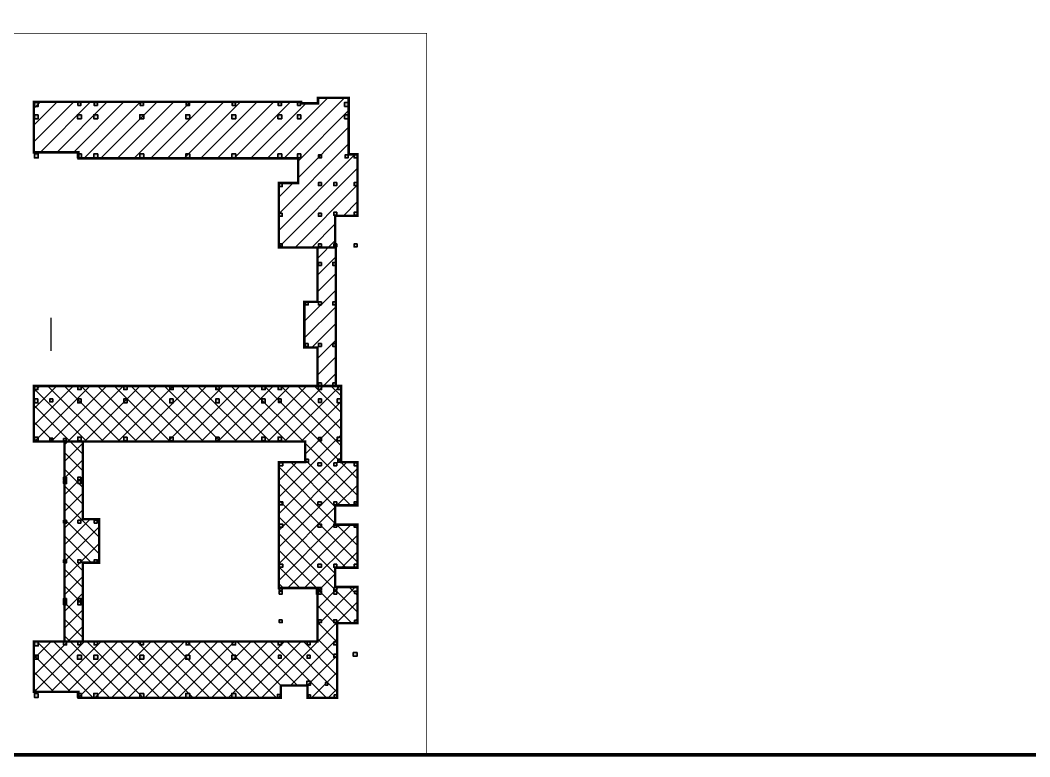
# Model space of a CAD drawing. Extents: x 196430 to 818205, y 904526 to 1974626.
# Drawn here: x 704785 to 745588, y 1619351 to 1649113 of the extents above; entities that cross this region are included whole.
import ezdxf

# ---------------------------------------------------------------- set-up
doc = ezdxf.new("R2010")
doc.units = 0
doc.header["$LTSCALE"] = 1000
doc.header["$MEASUREMENT"] = 0
for name, color, linetype in [('arch', 8, 'Continuous'), ('arch-1#教学楼$0$_0', 8, 'Continuous'), ('arch-1#教学楼$0$柱填充', 8, 'Continuous'), ('FRAME', 7, 'Continuous')]:
    doc.layers.add(name, color=color, linetype=linetype)
for name, color, linetype, lineweight in [('arch-1#教学楼$0$AXIS', 8, 'Continuous', 25), ('arch-1#教学楼$0$砼柱', 8, 'Continuous', 35), ('PUB_TITLE', 4, 'Continuous', 25)]:
    doc.layers.add(name, color=color, linetype=linetype, lineweight=lineweight)

# ---------------------------------------------------------------- blocks, each defined once
blk = doc.blocks.new('arch-1#教学楼$0$zww1c')
at = {"layer": 'arch-1#教学楼$0$柱填充'}
h = blk.add_hatch(color=251, dxfattribs=at)
h.dxf.hatch_style = 1
h.paths.add_polyline_path([(5550663, 1144931), (5550663, 1144331), (5551263, 1144331), (5551263, 1144931)])
h.paths.add_polyline_path([(5548613, 1152911), (5548013, 1152911), (5548013, 1152311), (5548613, 1152311)])
h.paths.add_polyline_path([(5551263, 1152911), (5550663, 1152911), (5550663, 1152311), (5551263, 1152311)])
h.paths.add_polyline_path([(5554163, 1152911), (5553563, 1152911), (5553563, 1152311), (5554163, 1152311)])
h.paths.add_polyline_path([(5548613, 1161311), (5548013, 1161311), (5548013, 1160711), (5548613, 1160711)])
h.paths.add_polyline_path([(5551263, 1161311), (5550663, 1161311), (5550663, 1160711), (5551263, 1160711)])
h.paths.add_polyline_path([(5554163, 1161311), (5553563, 1161311), (5553563, 1160711), (5554163, 1160711)])
h.paths.add_polyline_path([(5542763, 1103611), (5542763, 1103011), (5543363, 1103011), (5543363, 1103611)])
h.paths.add_polyline_path([(5550663, 1103611), (5550663, 1103011), (5551263, 1103011), (5551263, 1103611)])
h.paths.add_polyline_path([(5553763, 1103611), (5553763, 1103011), (5554363, 1103011), (5554363, 1103611)])
h.paths.add_polyline_path([(5542763, 1108311), (5542763, 1107711), (5543463, 1107711), (5543463, 1108311)])
h.paths.add_polyline_path([(5550563, 1108311), (5550563, 1107711), (5551263, 1107711), (5551263, 1108311)])
h.paths.add_polyline_path([(5553763, 1108311), (5553763, 1107711), (5554363, 1107711), (5554363, 1108311)])
h.paths.add_polyline_path([(5557863, 1108311), (5557863, 1107711), (5558463, 1107711), (5558463, 1108311)])
h.paths.add_polyline_path([(5542763, 1116411), (5542763, 1115811), (5543463, 1115811), (5543463, 1116411)])
h.paths.add_polyline_path([(5550563, 1116411), (5550563, 1115811), (5551263, 1115811), (5551263, 1116411)])
h.paths.add_polyline_path([(5554363, 1116411), (5553763, 1116411), (5553763, 1115811), (5554363, 1115811)])
h.paths.add_polyline_path([(5558463, 1116411), (5557863, 1116411), (5557863, 1115811), (5558463, 1115811)])
h.paths.add_polyline_path([(5542763, 1120911), (5542763, 1120311), (5543463, 1120311), (5543463, 1120911)])
h.paths.add_polyline_path([(5550563, 1120911), (5550563, 1120311), (5551263, 1120311), (5551263, 1120911)])
h.paths.add_polyline_path([(5554363, 1120911), (5553763, 1120911), (5553763, 1120311), (5554363, 1120311)])
h.paths.add_polyline_path([(5558463, 1120911), (5557863, 1120911), (5557863, 1120311), (5558463, 1120311)])
h.paths.add_polyline_path([(5542763, 1128811), (5542763, 1128211), (5543463, 1128211), (5543463, 1128811)])
h.paths.add_polyline_path([(5550563, 1128811), (5550563, 1128211), (5551263, 1128211), (5551263, 1128811)])
h.paths.add_polyline_path([(5553763, 1128811), (5553763, 1128211), (5554363, 1128211), (5554363, 1128811)])
h.paths.add_polyline_path([(5557863, 1128811), (5557863, 1128211), (5558463, 1128211), (5558463, 1128811)])
h.paths.add_polyline_path([(5548663, 1129531), (5548063, 1129531), (5548063, 1128931), (5548663, 1128931)])
h.paths.add_polyline_path([(5555163, 1129531), (5554563, 1129531), (5554563, 1128931), (5555163, 1128931)])
h.paths.add_polyline_path([(5555163, 1134011), (5554463, 1134011), (5554463, 1133211), (5555163, 1133211)])
h.paths.add_polyline_path([(5551263, 1133911), (5550663, 1133911), (5550663, 1133211), (5551263, 1133211)])
h.paths.add_polyline_path([(5539913, 1134011), (5539213, 1134011), (5539213, 1133211), (5539913, 1133211)])
h.paths.add_polyline_path([(5543213, 1134011), (5542513, 1134011), (5542513, 1133211), (5543213, 1133211)])
h.paths.add_polyline_path([(5542513, 1144211), (5542513, 1143611), (5543213, 1143611), (5543213, 1144211)])
h.paths.add_polyline_path([(5543163, 1141711), (5542563, 1141711), (5542563, 1141011), (5543163, 1141011)])
h.paths.add_polyline_path([(5539213, 1144211), (5539213, 1143611), (5539913, 1143611), (5539913, 1144211)])
h.paths.add_polyline_path([(5539913, 1141711), (5539213, 1141711), (5539213, 1140911), (5539913, 1140911)])
h.paths.add_polyline_path([(5529913, 1144211), (5529913, 1143611), (5530613, 1143611), (5530613, 1144211)])
h.paths.add_polyline_path([(5530613, 1141711), (5529913, 1141711), (5529913, 1140911), (5530613, 1140911)])
h.paths.add_polyline_path([(5530613, 1134011), (5529913, 1134011), (5529913, 1133211), (5530613, 1133211)])
h.paths.add_polyline_path([(5551263, 1141711), (5550663, 1141711), (5550663, 1141011), (5551263, 1141011)])
h.paths.add_polyline_path([(5555163, 1141711), (5554463, 1141711), (5554463, 1140911), (5555163, 1140911)])
h.paths.add_polyline_path([(5550613, 1144211), (5550613, 1143611), (5551313, 1143611), (5551313, 1144211)])
h.paths.add_polyline_path([(5555163, 1144211), (5554563, 1144211), (5554563, 1143611), (5555163, 1143611)])
h.paths.add_polyline_path([(5520613, 1144211), (5520613, 1143611), (5521313, 1143611), (5521313, 1144211)])
h.paths.add_polyline_path([(5521313, 1141711), (5520613, 1141711), (5520613, 1140911), (5521313, 1140911)])
h.paths.add_polyline_path([(5521313, 1134011), (5520613, 1134011), (5520613, 1133211), (5521313, 1133211)])
h.paths.add_polyline_path([(5511313, 1144211), (5511313, 1143611), (5512013, 1143611), (5512013, 1144211)])
h.paths.add_polyline_path([(5512013, 1141711), (5511313, 1141711), (5511313, 1140911), (5512013, 1140911)])
h.paths.add_polyline_path([(5512013, 1134011), (5511313, 1134011), (5511313, 1133211), (5512013, 1133211)])
h.paths.add_polyline_path([(5502013, 1144211), (5502013, 1143611), (5502713, 1143611), (5502713, 1144211)])
h.paths.add_polyline_path([(5502713, 1141711), (5502013, 1141711), (5502013, 1140911), (5502713, 1140911)])
h.paths.add_polyline_path([(5502713, 1134011), (5502013, 1134011), (5502013, 1133211), (5502713, 1133211)])
h.paths.add_polyline_path([(5499664, 1133711), (5499163, 1133711), (5499163, 1133211), (5499664, 1133211)])
h.paths.add_polyline_path([(5496964, 1141711), (5496364, 1141711), (5496364, 1141111), (5496964, 1141111)])
h.paths.add_polyline_path([(5496964, 1133811), (5496364, 1133811), (5496364, 1133211), (5496964, 1133211)])
h.paths.add_polyline_path([(5493963, 1141711), (5493263, 1141711), (5493263, 1140911), (5493963, 1140911)])
h.paths.add_polyline_path([(5493263, 1144211), (5493263, 1143611), (5493963, 1143611), (5493963, 1144211)])
h.paths.add_polyline_path([(5494063, 1134011), (5493263, 1134011), (5493263, 1133211), (5494063, 1133211)])
h.paths.add_polyline_path([(5499763, 1125931), (5499163, 1125931), (5499163, 1125331), (5499763, 1125331)])
h.paths.add_polyline_path([(5502663, 1125931), (5502063, 1125931), (5502063, 1125331), (5502663, 1125331)])
h.paths.add_polyline_path([(5551263, 1173011), (5550663, 1173011), (5550663, 1172411), (5551263, 1172411)])
h.paths.add_polyline_path([(5554363, 1173011), (5553763, 1173011), (5553763, 1172411), (5554363, 1172411)])
h.paths.add_polyline_path([(5558464, 1173011), (5557864, 1173011), (5557864, 1172411), (5558464, 1172411)])
h.paths.add_polyline_path([(5543363, 1173011), (5542763, 1173011), (5542763, 1172411), (5543363, 1172411)])
h.paths.add_polyline_path([(5543363, 1179211), (5542763, 1179211), (5542763, 1178611), (5543363, 1178611)])
h.paths.add_polyline_path([(5551263, 1179211), (5550663, 1179211), (5550663, 1178611), (5551263, 1178611)])
h.paths.add_polyline_path([(5554363, 1179411), (5553763, 1179411), (5553763, 1178811), (5554363, 1178811)])
h.paths.add_polyline_path([(5558464, 1179411), (5557864, 1179411), (5557864, 1178811), (5558464, 1178811)])
h.paths.add_polyline_path([(5543363, 1185211), (5542763, 1185211), (5542763, 1184611), (5543363, 1184611)])
h.paths.add_polyline_path([(5551263, 1185411), (5550663, 1185411), (5550663, 1184811), (5551263, 1184811)])
h.paths.add_polyline_path([(5558464, 1185411), (5557864, 1185411), (5557864, 1184811), (5558464, 1184811)])
h.paths.add_polyline_path([(5543263, 1191211), (5542463, 1191211), (5542463, 1190411), (5543263, 1190411)])
h.paths.add_polyline_path([(5543263, 1199111), (5542463, 1199111), (5542463, 1198311), (5543263, 1198311)])
h.paths.add_polyline_path([(5547113, 1199111), (5546413, 1199111), (5546413, 1198311), (5547113, 1198311)])
h.paths.add_polyline_path([(5546463, 1201611), (5546463, 1201011), (5547063, 1201011), (5547063, 1201611)])
h.paths.add_polyline_path([(5542513, 1201611), (5542513, 1201011), (5543213, 1201011), (5543213, 1201611)])
h.paths.add_polyline_path([(5556663, 1199111), (5555963, 1199111), (5555963, 1198311), (5556663, 1198311)])
h.paths.add_polyline_path([(5556663, 1201611), (5555963, 1201611), (5555963, 1200811), (5556663, 1200811)])
h.paths.add_polyline_path([(5556663, 1191011), (5556063, 1191011), (5556063, 1190411), (5556663, 1190411)])
h.paths.add_polyline_path([(5558464, 1191011), (5557864, 1191011), (5557864, 1190411), (5558464, 1190411)])
h.paths.add_polyline_path([(5551263, 1191011), (5550663, 1191011), (5550663, 1190411), (5551263, 1190411)])
h.paths.add_polyline_path([(5547113, 1191211), (5546413, 1191211), (5546413, 1190411), (5547113, 1190411)])
h.paths.add_polyline_path([(5533213, 1201611), (5533213, 1201011), (5533913, 1201011), (5533913, 1201611)])
h.paths.add_polyline_path([(5533963, 1199111), (5533163, 1199111), (5533163, 1198311), (5533963, 1198311)])
h.paths.add_polyline_path([(5533963, 1191211), (5533163, 1191211), (5533163, 1190411), (5533963, 1190411)])
h.paths.add_polyline_path([(5523913, 1201611), (5523913, 1201011), (5524613, 1201011), (5524613, 1201611)])
h.paths.add_polyline_path([(5524663, 1199111), (5523863, 1199111), (5523863, 1198311), (5524663, 1198311)])
h.paths.add_polyline_path([(5524663, 1191211), (5523863, 1191211), (5523863, 1190411), (5524663, 1190411)])
h.paths.add_polyline_path([(5514613, 1201611), (5514613, 1201011), (5515313, 1201011), (5515313, 1201611)])
h.paths.add_polyline_path([(5515363, 1199111), (5514563, 1199111), (5514563, 1198311), (5515363, 1198311)])
h.paths.add_polyline_path([(5515363, 1191211), (5514563, 1191211), (5514563, 1190411), (5515363, 1190411)])
h.paths.add_polyline_path([(5505313, 1201611), (5505313, 1201011), (5506013, 1201011), (5506013, 1201611)])
h.paths.add_polyline_path([(5506063, 1199111), (5505263, 1199111), (5505263, 1198311), (5506063, 1198311)])
h.paths.add_polyline_path([(5506063, 1191211), (5505263, 1191211), (5505263, 1190411), (5506063, 1190411)])
h.paths.add_polyline_path([(5502663, 1201611), (5502063, 1201611), (5502063, 1201011), (5502663, 1201011)])
h.paths.add_polyline_path([(5502763, 1199111), (5501963, 1199111), (5501963, 1198311), (5502763, 1198311)])
h.paths.add_polyline_path([(5502763, 1191211), (5501963, 1191211), (5501963, 1190411), (5502763, 1190411)])
h.paths.add_polyline_path([(5494063, 1199111), (5493263, 1199111), (5493263, 1198311), (5494063, 1198311)])
h.paths.add_polyline_path([(5494063, 1201611), (5493263, 1201611), (5493263, 1200811), (5494063, 1200811)])
h.paths.add_polyline_path([(5554363, 1185411), (5553763, 1185411), (5553763, 1184811), (5554363, 1184811)])
h.paths.add_polyline_path([(5494063, 1191211), (5493263, 1191211), (5493263, 1190411), (5494063, 1190411)])
h.paths.add_polyline_path([(5494063, 1089911), (5493263, 1089911), (5493263, 1089111), (5494063, 1089111)])
h.paths.add_polyline_path([(5494063, 1092611), (5493263, 1092611), (5493263, 1091811), (5494063, 1091811)])
h.paths.add_polyline_path([(5499763, 1092611), (5499163, 1092611), (5499163, 1092011), (5499763, 1092011)])
h.paths.add_polyline_path([(5502663, 1092611), (5502063, 1092611), (5502063, 1092011), (5502663, 1092011)])
h.paths.add_polyline_path([(5505313, 1092611), (5505313, 1092011), (5506013, 1092011), (5506013, 1092611)])
h.paths.add_polyline_path([(5502763, 1089911), (5501963, 1089911), (5501963, 1089111), (5502763, 1089111)])
h.paths.add_polyline_path([(5506063, 1089911), (5505263, 1089911), (5505263, 1089111), (5506063, 1089111)])
h.paths.add_polyline_path([(5506063, 1082211), (5505263, 1082211), (5505263, 1081411), (5506063, 1081411)])
h.paths.add_polyline_path([(5515363, 1082211), (5514563, 1082211), (5514563, 1081411), (5515363, 1081411)])
h.paths.add_polyline_path([(5514613, 1092611), (5514613, 1092011), (5515313, 1092011), (5515313, 1092611)])
h.paths.add_polyline_path([(5515363, 1089911), (5514563, 1089911), (5514563, 1089111), (5515363, 1089111)])
h.paths.add_polyline_path([(5523913, 1092611), (5523913, 1092011), (5524613, 1092011), (5524613, 1092611)])
h.paths.add_polyline_path([(5524663, 1089911), (5523863, 1089911), (5523863, 1089111), (5524663, 1089111)])
h.paths.add_polyline_path([(5524663, 1082211), (5523863, 1082211), (5523863, 1081411), (5524663, 1081411)])
h.paths.add_polyline_path([(5533213, 1092611), (5533213, 1092011), (5533913, 1092011), (5533913, 1092611)])
h.paths.add_polyline_path([(5533963, 1089911), (5533163, 1089911), (5533163, 1089111), (5533963, 1089111)])
h.paths.add_polyline_path([(5533963, 1082211), (5533163, 1082211), (5533163, 1081411), (5533963, 1081411)])
h.paths.add_polyline_path([(5542513, 1092611), (5542513, 1092011), (5543213, 1092011), (5543213, 1092611)])
h.paths.add_polyline_path([(5543163, 1089911), (5542563, 1089911), (5542563, 1089311), (5543163, 1089311)])
h.paths.add_polyline_path([(5542963, 1082011), (5542363, 1082011), (5542363, 1081411), (5542963, 1081411)])
h.paths.add_polyline_path([(5549063, 1081911), (5548563, 1081911), (5548563, 1081411), (5549063, 1081411)])
h.paths.add_polyline_path([(5548963, 1089911), (5548363, 1089911), (5548363, 1089311), (5548963, 1089311)])
h.paths.add_polyline_path([(5549063, 1084661), (5548313, 1084661), (5548313, 1083911), (5549063, 1083911)])
h.paths.add_polyline_path([(5548963, 1092611), (5548363, 1092611), (5548363, 1092011), (5548963, 1092011)])
h.paths.add_polyline_path([(5552564, 1084411), (5552064, 1084411), (5552064, 1083911), (5552564, 1083911)])
h.paths.add_polyline_path([(5554363, 1090111), (5553763, 1090111), (5553763, 1089511), (5554363, 1089511)])
h.paths.add_polyline_path([(5554363, 1081911), (5553863, 1081911), (5553863, 1081411), (5554363, 1081411)])
h.paths.add_polyline_path([(5558463, 1090461), (5557713, 1090461), (5557713, 1089711), (5558463, 1089711)])
h.paths.add_polyline_path([(5543363, 1097111), (5542763, 1097111), (5542763, 1096511), (5543363, 1096511)])
h.paths.add_polyline_path([(5551263, 1097111), (5550663, 1097111), (5550663, 1096511), (5551263, 1096511)])
h.paths.add_polyline_path([(5554363, 1097111), (5553763, 1097111), (5553763, 1096511), (5554363, 1096511)])
h.paths.add_polyline_path([(5558463, 1097011), (5557963, 1097011), (5557963, 1096511), (5558463, 1096511)])
h.paths.add_polyline_path([(5499763, 1100691), (5499163, 1100691), (5499163, 1100091), (5499763, 1100091)])
h.paths.add_polyline_path([(5502663, 1100691), (5502063, 1100691), (5502063, 1100091), (5502663, 1100091)])
h.paths.add_polyline_path([(5543363, 1102891), (5542763, 1102891), (5542763, 1102291), (5543363, 1102291)])
h.paths.add_polyline_path([(5551263, 1102891), (5550663, 1102891), (5550663, 1102291), (5551263, 1102291)])
h.paths.add_polyline_path([(5554363, 1102891), (5553763, 1102891), (5553763, 1102291), (5554363, 1102291)])
h.paths.add_polyline_path([(5558463, 1102891), (5557963, 1102891), (5557963, 1102391), (5558463, 1102391)])
h.paths.add_polyline_path([(5494063, 1082211), (5493263, 1082211), (5493263, 1081411), (5494063, 1081411)])
h.paths.add_polyline_path([(5502763, 1082211), (5501963, 1082211), (5501963, 1081411), (5502763, 1081411)])
h.paths.add_polyline_path([(5554363, 1092611), (5553763, 1092611), (5553763, 1092011), (5554363, 1092011)])
h.paths.add_polyline_path([(5499763, 1125211), (5499163, 1125211), (5499163, 1124611), (5499763, 1124611)])
h.paths.add_polyline_path([(5505363, 1116611), (5505963, 1116611), (5505963, 1117211), (5505363, 1117211)])
h.paths.add_polyline_path([(5499763, 1117211), (5499163, 1117211), (5499163, 1116611), (5499763, 1116611)])
h.paths.add_polyline_path([(5505363, 1108611), (5505963, 1108611), (5505963, 1109211), (5505363, 1109211)])
h.paths.add_polyline_path([(5499763, 1109211), (5499163, 1109211), (5499163, 1108611), (5499763, 1108611)])
h.paths.add_polyline_path([(5499763, 1101411), (5499163, 1101411), (5499163, 1100811), (5499763, 1100811)])
h.paths.add_polyline_path([(5502063, 1116611), (5502663, 1116611), (5502663, 1117211), (5502063, 1117211)])
h.paths.add_polyline_path([(5502063, 1108611), (5502663, 1108611), (5502663, 1109211), (5502063, 1109211)])
h.paths.add_polyline_path([(5502063, 1124611), (5502663, 1124611), (5502663, 1125211), (5502063, 1125211)])
h.paths.add_polyline_path([(5502063, 1100811), (5502663, 1100811), (5502663, 1101411), (5502063, 1101411)])
h.paths.add_polyline_path([(5551263, 1169291), (5550663, 1169291), (5550663, 1168691), (5551263, 1168691)])
h.paths.add_polyline_path([(5553563, 1144931), (5553563, 1144331), (5554163, 1144331), (5554163, 1144931)])
h.paths.add_polyline_path([(5554163, 1169291), (5553563, 1169291), (5553563, 1168691), (5554163, 1168691)])
at = {"layer": 'arch-1#教学楼$0$AXIS'}
blk.add_line((5496664, 1151443), (5496664, 1158082), dxfattribs=at)
at = {"layer": 'arch-1#教学楼$0$砼柱', "lineweight": 35}
for points in [[(5494063, 1201611), (5493263, 1201611), (5493263, 1200811), (5494063, 1200811)], [(5502663, 1201611), (5502063, 1201611), (5502063, 1201011), (5502663, 1201011)], [(5505313, 1201611), (5505313, 1201011), (5506013, 1201011), (5506013, 1201611)], [(5514613, 1201611), (5514613, 1201011), (5515313, 1201011), (5515313, 1201611)], [(5523913, 1201611), (5523913, 1201011), (5524613, 1201011), (5524613, 1201611)], [(5533213, 1201611), (5533213, 1201011), (5533913, 1201011), (5533913, 1201611)], [(5542513, 1201611), (5542513, 1201011), (5543213, 1201011), (5543213, 1201611)], [(5546463, 1201611), (5546463, 1201011), (5547063, 1201011), (5547063, 1201611)], [(5556663, 1201611), (5555963, 1201611), (5555963, 1200811), (5556663, 1200811)], [(5494063, 1199111), (5493263, 1199111), (5493263, 1198311), (5494063, 1198311)], [(5502763, 1199111), (5501963, 1199111), (5501963, 1198311), (5502763, 1198311)], [(5506063, 1199111), (5505263, 1199111), (5505263, 1198311), (5506063, 1198311)], [(5515363, 1199111), (5514563, 1199111), (5514563, 1198311), (5515363, 1198311)], [(5524663, 1199111), (5523863, 1199111), (5523863, 1198311), (5524663, 1198311)], [(5533963, 1199111), (5533163, 1199111), (5533163, 1198311), (5533963, 1198311)], [(5543263, 1199111), (5542463, 1199111), (5542463, 1198311), (5543263, 1198311)], [(5547113, 1199111), (5546413, 1199111), (5546413, 1198311), (5547113, 1198311)], [(5556663, 1199111), (5555963, 1199111), (5555963, 1198311), (5556663, 1198311)], [(5494063, 1191211), (5493263, 1191211), (5493263, 1190411), (5494063, 1190411)], [(5502763, 1191211), (5501963, 1191211), (5501963, 1190411), (5502763, 1190411)], [(5506063, 1191211), (5505263, 1191211), (5505263, 1190411), (5506063, 1190411)], [(5515363, 1191211), (5514563, 1191211), (5514563, 1190411), (5515363, 1190411)], [(5524663, 1191211), (5523863, 1191211), (5523863, 1190411), (5524663, 1190411)], [(5533963, 1191211), (5533163, 1191211), (5533163, 1190411), (5533963, 1190411)], [(5543263, 1191211), (5542463, 1191211), (5542463, 1190411), (5543263, 1190411)], [(5547113, 1191211), (5546413, 1191211), (5546413, 1190411), (5547113, 1190411)], [(5551263, 1191011), (5550663, 1191011), (5550663, 1190411), (5551263, 1190411)], [(5556663, 1191011), (5556063, 1191011), (5556063, 1190411), (5556663, 1190411)], [(5558464, 1191011), (5557864, 1191011), (5557864, 1190411), (5558464, 1190411)], [(5551263, 1185411), (5550663, 1185411), (5550663, 1184811), (5551263, 1184811)], [(5554363, 1185411), (5553763, 1185411), (5553763, 1184811), (5554363, 1184811)], [(5558464, 1185411), (5557864, 1185411), (5557864, 1184811), (5558464, 1184811)], [(5543363, 1185211), (5542763, 1185211), (5542763, 1184611), (5543363, 1184611)], [(5554363, 1179411), (5553763, 1179411), (5553763, 1178811), (5554363, 1178811)], [(5558464, 1179411), (5557864, 1179411), (5557864, 1178811), (5558464, 1178811)], [(5543363, 1179211), (5542763, 1179211), (5542763, 1178611), (5543363, 1178611)], [(5551263, 1179211), (5550663, 1179211), (5550663, 1178611), (5551263, 1178611)], [(5543363, 1173011), (5542763, 1173011), (5542763, 1172411), (5543363, 1172411)], [(5551263, 1173011), (5550663, 1173011), (5550663, 1172411), (5551263, 1172411)], [(5554363, 1173011), (5553763, 1173011), (5553763, 1172411), (5554363, 1172411)], [(5558464, 1173011), (5557864, 1173011), (5557864, 1172411), (5558464, 1172411)], [(5551263, 1169291), (5550663, 1169291), (5550663, 1168691), (5551263, 1168691)], [(5554163, 1169291), (5553563, 1169291), (5553563, 1168691), (5554163, 1168691)], [(5548613, 1161311), (5548013, 1161311), (5548013, 1160711), (5548613, 1160711)], [(5551263, 1161311), (5550663, 1161311), (5550663, 1160711), (5551263, 1160711)], [(5554163, 1161311), (5553563, 1161311), (5553563, 1160711), (5554163, 1160711)], [(5548613, 1152911), (5548013, 1152911), (5548013, 1152311), (5548613, 1152311)], [(5551263, 1152911), (5550663, 1152911), (5550663, 1152311), (5551263, 1152311)], [(5554163, 1152911), (5553563, 1152911), (5553563, 1152311), (5554163, 1152311)], [(5550663, 1144931), (5550663, 1144331), (5551263, 1144331), (5551263, 1144931)], [(5553563, 1144931), (5553563, 1144331), (5554163, 1144331), (5554163, 1144931)], [(5493263, 1144211), (5493263, 1143611), (5493963, 1143611), (5493963, 1144211)], [(5502013, 1144211), (5502013, 1143611), (5502713, 1143611), (5502713, 1144211)], [(5511313, 1144211), (5511313, 1143611), (5512013, 1143611), (5512013, 1144211)], [(5520613, 1144211), (5520613, 1143611), (5521313, 1143611), (5521313, 1144211)], [(5529913, 1144211), (5529913, 1143611), (5530613, 1143611), (5530613, 1144211)], [(5539213, 1144211), (5539213, 1143611), (5539913, 1143611), (5539913, 1144211)], [(5542513, 1144211), (5542513, 1143611), (5543213, 1143611), (5543213, 1144211)], [(5550613, 1144211), (5550613, 1143611), (5551313, 1143611), (5551313, 1144211)], [(5555163, 1144211), (5554563, 1144211), (5554563, 1143611), (5555163, 1143611)], [(5493963, 1141711), (5493263, 1141711), (5493263, 1140911), (5493963, 1140911)], [(5496964, 1141711), (5496364, 1141711), (5496364, 1141111), (5496964, 1141111)], [(5502713, 1141711), (5502013, 1141711), (5502013, 1140911), (5502713, 1140911)], [(5512013, 1141711), (5511313, 1141711), (5511313, 1140911), (5512013, 1140911)], [(5521313, 1141711), (5520613, 1141711), (5520613, 1140911), (5521313, 1140911)], [(5530613, 1141711), (5529913, 1141711), (5529913, 1140911), (5530613, 1140911)], [(5539913, 1141711), (5539213, 1141711), (5539213, 1140911), (5539913, 1140911)], [(5543163, 1141711), (5542563, 1141711), (5542563, 1141011), (5543163, 1141011)], [(5551263, 1141711), (5550663, 1141711), (5550663, 1141011), (5551263, 1141011)], [(5555163, 1141711), (5554463, 1141711), (5554463, 1140911), (5555163, 1140911)], [(5494063, 1134011), (5493263, 1134011), (5493263, 1133211), (5494063, 1133211)], [(5496964, 1133811), (5496364, 1133811), (5496364, 1133211), (5496964, 1133211)], [(5499664, 1133711), (5499163, 1133711), (5499163, 1133211), (5499664, 1133211)], [(5502713, 1134011), (5502013, 1134011), (5502013, 1133211), (5502713, 1133211)], [(5512013, 1134011), (5511313, 1134011), (5511313, 1133211), (5512013, 1133211)], [(5521313, 1134011), (5520613, 1134011), (5520613, 1133211), (5521313, 1133211)], [(5530613, 1134011), (5529913, 1134011), (5529913, 1133211), (5530613, 1133211)], [(5539913, 1134011), (5539213, 1134011), (5539213, 1133211), (5539913, 1133211)], [(5543213, 1134011), (5542513, 1134011), (5542513, 1133211), (5543213, 1133211)], [(5551263, 1133911), (5550663, 1133911), (5550663, 1133211), (5551263, 1133211)], [(5555163, 1134011), (5554463, 1134011), (5554463, 1133211), (5555163, 1133211)], [(5542763, 1128811), (5542763, 1128211), (5543463, 1128211), (5543463, 1128811)], [(5548663, 1129531), (5548063, 1129531), (5548063, 1128931), (5548663, 1128931)], [(5550563, 1128811), (5550563, 1128211), (5551263, 1128211), (5551263, 1128811)], [(5553763, 1128811), (5553763, 1128211), (5554363, 1128211), (5554363, 1128811)], [(5555163, 1129531), (5554563, 1129531), (5554563, 1128931), (5555163, 1128931)], [(5557863, 1128811), (5557863, 1128211), (5558463, 1128211), (5558463, 1128811)], [(5499763, 1125211), (5499163, 1125211), (5499163, 1124611), (5499763, 1124611)], [(5499763, 1125931), (5499163, 1125931), (5499163, 1125331), (5499763, 1125331)], [(5502063, 1124611), (5502663, 1124611), (5502663, 1125211), (5502063, 1125211)], [(5502663, 1125931), (5502063, 1125931), (5502063, 1125331), (5502663, 1125331)], [(5542763, 1120911), (5542763, 1120311), (5543463, 1120311), (5543463, 1120911)], [(5550563, 1120911), (5550563, 1120311), (5551263, 1120311), (5551263, 1120911)], [(5554363, 1120911), (5553763, 1120911), (5553763, 1120311), (5554363, 1120311)], [(5558463, 1120911), (5557863, 1120911), (5557863, 1120311), (5558463, 1120311)], [(5499763, 1117211), (5499163, 1117211), (5499163, 1116611), (5499763, 1116611)], [(5502063, 1116611), (5502663, 1116611), (5502663, 1117211), (5502063, 1117211)], [(5505363, 1116611), (5505963, 1116611), (5505963, 1117211), (5505363, 1117211)], [(5542763, 1116411), (5542763, 1115811), (5543463, 1115811), (5543463, 1116411)], [(5550563, 1116411), (5550563, 1115811), (5551263, 1115811), (5551263, 1116411)], [(5554363, 1116411), (5553763, 1116411), (5553763, 1115811), (5554363, 1115811)], [(5558463, 1116411), (5557863, 1116411), (5557863, 1115811), (5558463, 1115811)], [(5499763, 1109211), (5499163, 1109211), (5499163, 1108611), (5499763, 1108611)], [(5502063, 1108611), (5502663, 1108611), (5502663, 1109211), (5502063, 1109211)], [(5505363, 1108611), (5505963, 1108611), (5505963, 1109211), (5505363, 1109211)], [(5542763, 1108311), (5542763, 1107711), (5543463, 1107711), (5543463, 1108311)], [(5550563, 1108311), (5550563, 1107711), (5551263, 1107711), (5551263, 1108311)], [(5553763, 1108311), (5553763, 1107711), (5554363, 1107711), (5554363, 1108311)], [(5557863, 1108311), (5557863, 1107711), (5558463, 1107711), (5558463, 1108311)], [(5542763, 1103611), (5542763, 1103011), (5543363, 1103011), (5543363, 1103611)], [(5543363, 1102891), (5542763, 1102891), (5542763, 1102291), (5543363, 1102291)], [(5550663, 1103611), (5550663, 1103011), (5551263, 1103011), (5551263, 1103611)], [(5551263, 1102891), (5550663, 1102891), (5550663, 1102291), (5551263, 1102291)], [(5553763, 1103611), (5553763, 1103011), (5554363, 1103011), (5554363, 1103611)], [(5554363, 1102891), (5553763, 1102891), (5553763, 1102291), (5554363, 1102291)], [(5558463, 1102891), (5557963, 1102891), (5557963, 1102391), (5558463, 1102391)], [(5499763, 1101411), (5499163, 1101411), (5499163, 1100811), (5499763, 1100811)], [(5499763, 1100691), (5499163, 1100691), (5499163, 1100091), (5499763, 1100091)], [(5502063, 1100811), (5502663, 1100811), (5502663, 1101411), (5502063, 1101411)], [(5502663, 1100691), (5502063, 1100691), (5502063, 1100091), (5502663, 1100091)], [(5543363, 1097111), (5542763, 1097111), (5542763, 1096511), (5543363, 1096511)], [(5551263, 1097111), (5550663, 1097111), (5550663, 1096511), (5551263, 1096511)], [(5554363, 1097111), (5553763, 1097111), (5553763, 1096511), (5554363, 1096511)], [(5558463, 1097011), (5557963, 1097011), (5557963, 1096511), (5558463, 1096511)], [(5494063, 1092611), (5493263, 1092611), (5493263, 1091811), (5494063, 1091811)], [(5499763, 1092611), (5499163, 1092611), (5499163, 1092011), (5499763, 1092011)], [(5502663, 1092611), (5502063, 1092611), (5502063, 1092011), (5502663, 1092011)], [(5505313, 1092611), (5505313, 1092011), (5506013, 1092011), (5506013, 1092611)], [(5514613, 1092611), (5514613, 1092011), (5515313, 1092011), (5515313, 1092611)], [(5523913, 1092611), (5523913, 1092011), (5524613, 1092011), (5524613, 1092611)], [(5533213, 1092611), (5533213, 1092011), (5533913, 1092011), (5533913, 1092611)], [(5542513, 1092611), (5542513, 1092011), (5543213, 1092011), (5543213, 1092611)], [(5548963, 1092611), (5548363, 1092611), (5548363, 1092011), (5548963, 1092011)], [(5554363, 1092611), (5553763, 1092611), (5553763, 1092011), (5554363, 1092011)], [(5494063, 1089911), (5493263, 1089911), (5493263, 1089111), (5494063, 1089111)], [(5502763, 1089911), (5501963, 1089911), (5501963, 1089111), (5502763, 1089111)], [(5506063, 1089911), (5505263, 1089911), (5505263, 1089111), (5506063, 1089111)], [(5515363, 1089911), (5514563, 1089911), (5514563, 1089111), (5515363, 1089111)], [(5524663, 1089911), (5523863, 1089911), (5523863, 1089111), (5524663, 1089111)], [(5533963, 1089911), (5533163, 1089911), (5533163, 1089111), (5533963, 1089111)], [(5543163, 1089911), (5542563, 1089911), (5542563, 1089311), (5543163, 1089311)], [(5548963, 1089911), (5548363, 1089911), (5548363, 1089311), (5548963, 1089311)], [(5554363, 1090111), (5553763, 1090111), (5553763, 1089511), (5554363, 1089511)], [(5558463, 1090461), (5557713, 1090461), (5557713, 1089711), (5558463, 1089711)], [(5549063, 1084661), (5548313, 1084661), (5548313, 1083911), (5549063, 1083911)], [(5552564, 1084411), (5552064, 1084411), (5552064, 1083911), (5552564, 1083911)], [(5494063, 1082211), (5493263, 1082211), (5493263, 1081411), (5494063, 1081411)], [(5502763, 1082211), (5501963, 1082211), (5501963, 1081411), (5502763, 1081411)], [(5506063, 1082211), (5505263, 1082211), (5505263, 1081411), (5506063, 1081411)], [(5515363, 1082211), (5514563, 1082211), (5514563, 1081411), (5515363, 1081411)], [(5524663, 1082211), (5523863, 1082211), (5523863, 1081411), (5524663, 1081411)], [(5533963, 1082211), (5533163, 1082211), (5533163, 1081411), (5533963, 1081411)], [(5542963, 1082011), (5542363, 1082011), (5542363, 1081411), (5542963, 1081411)], [(5549063, 1081911), (5548563, 1081911), (5548563, 1081411), (5549063, 1081411)], [(5554363, 1081911), (5553863, 1081911), (5553863, 1081411), (5554363, 1081411)]]:
    blk.add_lwpolyline(points, close=True, dxfattribs=at)
blk = doc.blocks.new('arch-1#教学楼')
at = {"layer": 'arch-1#教学楼$0$_0'}
h = blk.add_hatch(dxfattribs=at)
h.set_pattern_fill('ANSI31', color=256, scale=300)
h.set_pattern_definition([(45, (4129915.53, 522515.26), (-336.7596, 336.7596), [])])
h.paths.add_polyline_path([(5258650, 684604), (5258650, 682564), (5260450, 682564), (5260450, 682324), (5269330, 682324), (5269330, 681324), (5268550, 681324), (5268550, 678724), (5270830, 678724), (5270830, 680004), (5271730, 680004), (5271730, 682484), (5271370, 682484), (5271370, 684764), (5270130, 684764), (5270130, 684544), (5269450, 684544), (5269450, 684604)])
h.paths.add_polyline_path([(5270109, 678724), (5270109, 676524), (5269579, 676524), (5269579, 674684), (5270109, 674684), (5270109, 673124), (5270850, 673124), (5270850, 678724)])
h = blk.add_hatch(dxfattribs=at)
h.set_pattern_fill('ANSI37', color=256, scale=300)
h.set_pattern_definition([(45, (4129915.53, 522515.26), (-336.7596, 336.7596), []), (135, (4129915.53, 522515.26), (-336.7596, -336.7596), [])])
h.paths.add_polyline_path([(5268630, 661024), (5269710, 661024), (5269710, 660524), (5270910, 660524), (5270910, 661024), (5270910, 662184), (5270910, 663544), (5271730, 663544), (5271730, 665004), (5270830, 665004), (5270830, 665784), (5271730, 665784), (5271730, 667524), (5270830, 667524), (5270830, 668304), (5271730, 668304), (5271730, 670044), (5271070, 670044), (5271070, 673124), (5258650, 673124), (5258650, 670884), (5269610, 670884), (5269610, 670044), (5268550, 670044), (5268550, 664964), (5270090, 664964), (5270090, 664740), (5270109, 664740), (5270109, 662804), (5258650, 662804), (5258650, 660764), (5260450, 660764), (5260450, 660524), (5268630, 660524)])
h.paths.add_polyline_path([(5259890, 670884), (5259890, 662804), (5260630, 662804), (5260630, 665984), (5261290, 665984), (5261290, 667744), (5260630, 667744), (5260630, 670884)], flags=17)
at = {"color": 37, "const_width": 30}
blk.add_lwpolyline([(5252867, 687378), (5274522, 687378), (5274522, 658218), (5252867, 658218)], close=True, dxfattribs=at)
at = {"const_width": 100}
blk.add_lwpolyline([(5258650, 684604), (5258650, 682564), (5260450, 682564), (5260450, 682324), (5269330, 682324), (5269330, 681324), (5268550, 681324), (5268550, 678724), (5270830, 678724), (5270830, 680004), (5271730, 680004), (5271730, 682484), (5271370, 682484), (5271370, 684764), (5270130, 684764), (5270130, 684544), (5269450, 684544), (5269450, 684604)], close=True, dxfattribs=at)
blk.add_lwpolyline([(5270109, 678724), (5270109, 676524), (5269579, 676524), (5269579, 674684), (5270109, 674684), (5270109, 673124), (5270850, 673124), (5270850, 678724), (5270109, 678724)], dxfattribs=at)
at = {"color": 6, "const_width": 100}
for points in [[(5268630, 661024), (5269710, 661024), (5269710, 660524), (5270910, 660524), (5270910, 661024), (5270910, 661024), (5270910, 662184), (5270910, 663544), (5271730, 663544), (5271730, 665004), (5270830, 665004), (5270830, 665784), (5271730, 665784), (5271730, 667524), (5270830, 667524), (5270830, 668304), (5271730, 668304), (5271730, 670044), (5271070, 670044), (5271070, 673124), (5258650, 673124), (5258650, 670884), (5269610, 670884), (5269610, 670044), (5268550, 670044), (5268550, 664964), (5270090, 664964), (5270090, 664740), (5270109, 664740), (5270109, 662804), (5258650, 662804), (5258650, 660764), (5260450, 660764), (5260450, 660524), (5268630, 660524), (5268630, 661024)], [(5259890, 670884), (5259890, 662804), (5260630, 662804), (5260630, 665984), (5261290, 665984), (5261290, 667744), (5260630, 667744), (5260630, 670884), (5259890, 670884)]]:
    blk.add_lwpolyline(points, dxfattribs=at)
at = {"xscale": 0.2, "yscale": 0.2, "zscale": 0.2}
blk.add_blockref('arch-1#教学楼$0$zww1c', (4160017, 444261), dxfattribs=at)
blk = doc.blocks.new('A0')
at = {"layer": 'PUB_TITLE', "color": 0, "const_width": 150}
blk.add_lwpolyline([(434428, 418054), (557578, 418054), (557578, 591154), (434428, 591154)], close=True, dxfattribs=at)

msp = doc.modelspace()

# ---------------------------------------------------------------- block references
at = {"layer": 'arch'}
msp.add_blockref('arch-1#教学楼', (-4553312, 961208), dxfattribs=at)
at = {"layer": 'FRAME'}
msp.add_blockref('A0', (259127, 1201372), dxfattribs=at)

doc.saveas('drawing.dxf')
